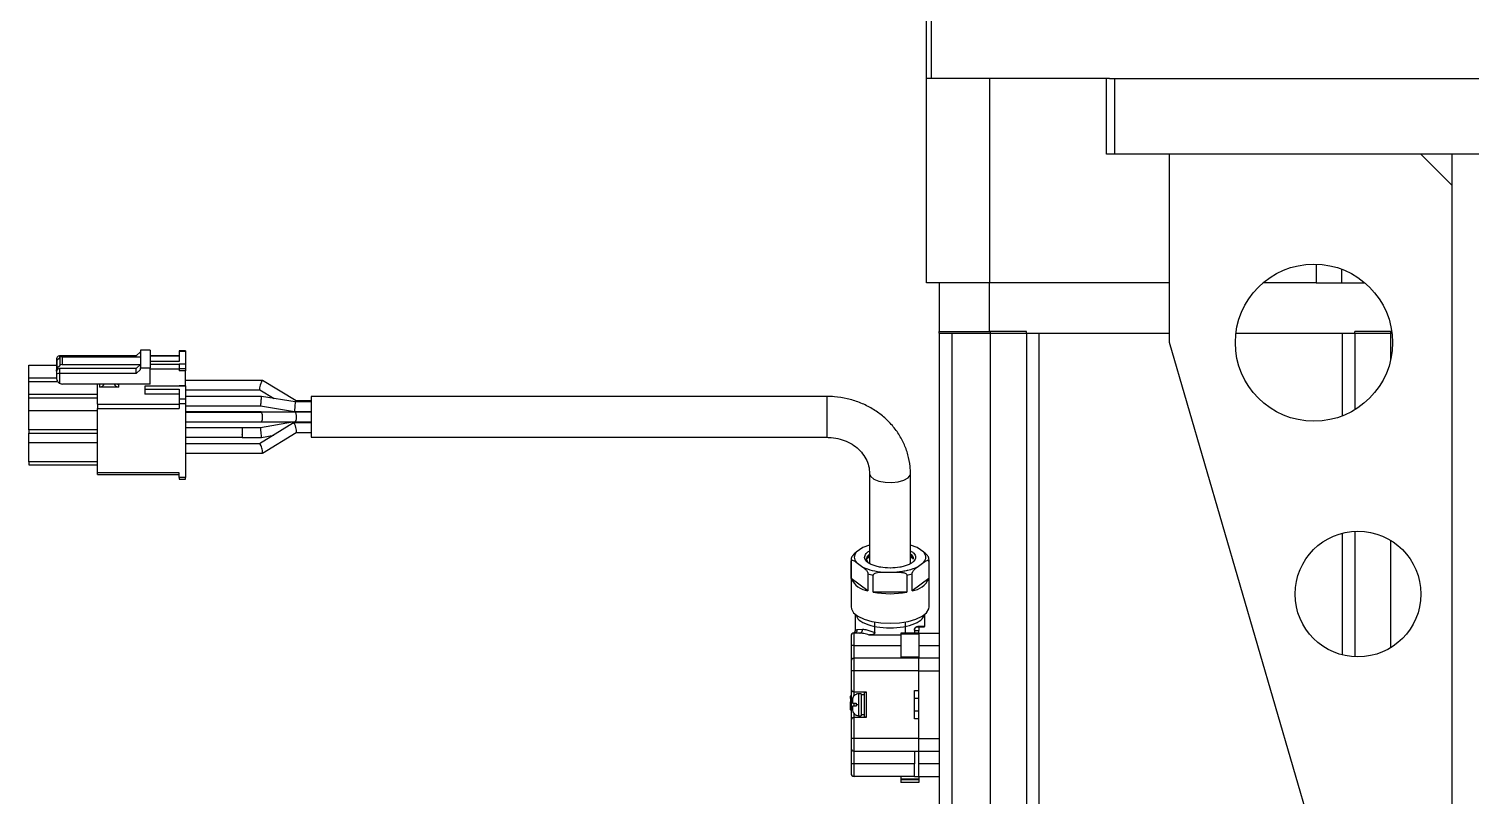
# Model space of a CAD drawing. Header units: millimetres. Extents: x 1 to 7426, y 0 to 5250.
# Drawn here: x 1646.9 to 1876.3, y 3886.9 to 4009 of the extents above; entities that cross this region are included whole.
import ezdxf

# ---------------------------------------------------------------- set-up
doc = ezdxf.new("R2010")
doc.units = ezdxf.units.MM
doc.header["$LTSCALE"] = 25

msp = doc.modelspace()

# ---------------------------------------------------------------- linework, layer by layer
at = {"color": 7, "linetype": 'Continuous', "lineweight": 25}
for p, q in [((1789.647, 4001.044), (1789.647, 4018.044)), ((1790.401, 4018.044), (1790.401, 4001.044)), ((1790.401, 4001.044), (1789.647, 4001.044)), ((1789.647, 3968.544), (1789.647, 4001.044)), ((1818.74, 4001.044), (1790.401, 4001.044)), ((1799.647, 4001.044), (1799.647, 3968.544)), ((1818.272, 3989.044), (1818.272, 4001.044)), ((1818.74, 4001.044), (1819.594, 4001.044)), ((1819.594, 3989.044), (1819.594, 4001.044)), ((1819.594, 4001.044), (2024.772, 4001.044)), ((1819.594, 3989.044), (1818.272, 3989.044)), ((2022.194, 3989.044), (1819.594, 3989.044)), ((1828.272, 3959.044), (1828.272, 3989.044)), ((1873.272, 3984.044), (1868.272, 3989.044)), ((1873.272, 3123.044), (1873.272, 3989.044)), ((1851.647, 3971.538), (1851.647, 3968.544)), ((1799.647, 3968.544), (1789.647, 3968.544)), ((1791.647, 3968.544), (1791.647, 3960.844)), ((1799.647, 3960.844), (1799.647, 3968.544)), ((1828.272, 3968.544), (1799.647, 3968.544)), ((1851.647, 3968.544), (1843.148, 3968.544)), ((1851.647, 3968.544), (1859.396, 3968.544)), ((1791.647, 3960.844), (1799.647, 3960.844)), ((1791.647, 3960.544), (1791.647, 3960.844)), ((1791.647, 3960.544), (1799.827, 3960.544)), ((1791.647, 3960.544), (1791.647, 3854.744)), ((1793.647, 3960.544), (1793.647, 3854.744)), ((1805.527, 3960.844), (1799.647, 3960.844)), ((1799.827, 3960.544), (1799.827, 3960.844)), ((1799.827, 3960.544), (1805.527, 3960.544)), ((1799.827, 3854.744), (1799.827, 3960.544)), ((1799.827, 3960.544), (1805.527, 3960.544)), ((1799.827, 3960.544), (1799.827, 3960.544)), ((1805.527, 3960.544), (1805.527, 3960.844)), ((1805.527, 3960.544), (1828.272, 3960.544)), ((1805.527, 3960.544), (1805.527, 3854.744)), ((1807.527, 3960.544), (1807.527, 3854.744)), ((1807.527, 3960.544), (1828.272, 3960.544)), ((1838.862, 3960.544), (1857.767, 3960.544)), ((1838.862, 3960.544), (1855.767, 3960.544)), ((1863.642, 3960.844), (1857.767, 3960.844)), ((1857.767, 3960.544), (1857.767, 3960.844)), ((1857.767, 3960.544), (1863.467, 3960.544)), ((1857.767, 3960.544), (1857.767, 3948.364)), ((1857.767, 3960.544), (1863.467, 3960.544)), ((1863.467, 3960.844), (1863.467, 3960.544)), ((1863.467, 3960.544), (1863.682, 3960.544)), ((1863.467, 3960.544), (1863.467, 3960.544)), ((1664.651, 3957.572), (1663.951, 3956.949)), ((1664.651, 3957.839), (1664.651, 3955.046)), ((1666.151, 3957.839), (1664.651, 3957.839)), ((1666.151, 3957.839), (1666.151, 3955.046)), ((1671.793, 3957.729), (1670.793, 3957.729)), ((1670.793, 3957.729), (1670.793, 3957.674)), ((1670.793, 3957.674), (1670.793, 3956.058)), ((1670.793, 3957.674), (1671.793, 3957.674)), ((1671.793, 3957.729), (1671.793, 3957.674)), ((1671.793, 3957.674), (1671.793, 3955.602)), ((1863.272, 3839.044), (1828.272, 3959.044)), ((1646.868, 3955.476), (1651.252, 3955.476)), ((1646.868, 3953.422), (1646.868, 3955.476)), ((1651.252, 3956.276), (1651.252, 3955.991)), ((1651.252, 3955.991), (1651.252, 3954.745)), ((1651.398, 3956.306), (1651.805, 3956.668)), ((1651.398, 3955.06), (1651.398, 3956.306)), ((1651.398, 3955.06), (1651.805, 3955.423)), ((1663.951, 3956.949), (1651.751, 3956.949)), ((1651.751, 3954.93), (1651.751, 3954.156)), ((1663.951, 3954.93), (1651.751, 3954.93)), ((1651.805, 3956.668), (1651.805, 3955.423)), ((1652.159, 3956.798), (1652.159, 3955.553)), ((1652.159, 3956.798), (1664.651, 3956.798)), ((1652.159, 3955.553), (1664.651, 3955.553)), ((1663.951, 3956.798), (1663.951, 3956.949)), ((1664.651, 3955.553), (1663.951, 3954.93)), ((1663.951, 3954.156), (1663.951, 3954.93)), ((1664.651, 3955.046), (1666.151, 3955.046)), ((1664.651, 3954.779), (1664.651, 3955.046)), ((1670.793, 3956.927), (1666.151, 3956.927)), ((1670.793, 3956.058), (1666.151, 3956.058)), ((1666.151, 3955.602), (1670.793, 3955.602)), ((1666.151, 3952.46), (1666.151, 3955.046)), ((1671.793, 3955.602), (1670.793, 3955.602)), ((1670.793, 3955.602), (1670.793, 3954.929)), ((1670.793, 3954.929), (1671.793, 3954.929)), ((1670.793, 3954.929), (1670.793, 3954.573)), ((1671.793, 3955.602), (1671.793, 3954.929)), ((1671.793, 3954.929), (1671.793, 3954.573)), ((1646.868, 3952.881), (1646.868, 3953.422)), ((1646.868, 3953.422), (1651.278, 3953.422)), ((1646.868, 3952.881), (1651.45, 3952.881)), ((1646.868, 3950.827), (1646.868, 3952.881)), ((1651.252, 3954.485), (1651.252, 3954.745)), ((1651.252, 3954.485), (1651.252, 3953.938)), ((1651.252, 3953.938), (1651.252, 3953.578)), ((1651.751, 3954.156), (1651.751, 3952.58)), ((1663.951, 3954.156), (1651.751, 3954.156)), ((1664.651, 3954.779), (1663.951, 3954.156)), ((1670.793, 3954.801), (1666.151, 3954.801)), ((1671.793, 3954.573), (1670.793, 3954.573)), ((1671.793, 3952.174), (1671.793, 3954.573)), ((1684.008, 3953.027), (1671.793, 3953.027)), ((1689.413, 3949.772), (1684.022, 3953.024)), ((1646.868, 3950.827), (1657.793, 3950.827)), ((1646.868, 3950.286), (1646.868, 3950.827)), ((1666.151, 3952.46), (1652.252, 3952.46)), ((1657.793, 3949.246), (1657.793, 3952.46)), ((1658.152, 3951.982), (1658.152, 3952.437)), ((1661.151, 3951.982), (1658.152, 3951.982)), ((1660.955, 3952.46), (1661.151, 3952.437)), ((1661.151, 3952.437), (1661.151, 3951.982)), ((1665.293, 3952.119), (1665.293, 3951.664)), ((1670.793, 3952.119), (1665.293, 3952.119)), ((1665.293, 3951.664), (1670.793, 3951.664)), ((1665.293, 3951.664), (1665.293, 3950.863)), ((1670.793, 3950.863), (1665.293, 3950.863)), ((1671.793, 3952.174), (1670.793, 3952.174)), ((1670.793, 3952.174), (1670.793, 3952.119)), ((1671.793, 3952.119), (1670.793, 3952.119)), ((1670.793, 3951.664), (1670.793, 3950.048)), ((1671.793, 3952.174), (1671.793, 3952.119)), ((1671.793, 3952.119), (1671.793, 3950.048)), ((1671.793, 3951.527), (1683.598, 3951.527)), ((1683.853, 3950.478), (1671.793, 3950.478)), ((1683.592, 3951.531), (1685.883, 3950.149)), ((1689.253, 3949.604), (1683.853, 3950.478)), ((1773.847, 3950.485), (1691.793, 3950.485)), ((1691.793, 3950.485), (1691.793, 3945.756)), ((1646.868, 3950.286), (1657.793, 3950.286)), ((1646.868, 3948.232), (1646.868, 3950.286)), ((1646.868, 3948.232), (1657.793, 3948.232)), ((1646.868, 3945.175), (1646.868, 3948.232)), ((1657.793, 3949.246), (1670.793, 3949.246)), ((1657.793, 3949.246), (1657.793, 3948.574)), ((1657.793, 3938.349), (1657.793, 3948.574)), ((1657.793, 3948.574), (1670.793, 3948.574)), ((1671.793, 3950.048), (1670.793, 3950.048)), ((1670.793, 3950.048), (1670.793, 3949.375)), ((1670.793, 3949.375), (1671.793, 3949.375)), ((1670.793, 3949.375), (1670.793, 3948.574)), ((1671.793, 3950.048), (1671.793, 3949.375)), ((1671.793, 3949.375), (1671.793, 3937.572)), ((1671.793, 3948.978), (1683.733, 3948.978)), ((1683.795, 3948.041), (1671.793, 3948.041)), ((1683.732, 3948.978), (1689.132, 3948.104)), ((1683.793, 3949.363), (1683.795, 3949.386)), ((1689.196, 3948.005), (1683.796, 3948.041)), ((1689.133, 3948.104), (1691.793, 3948.104)), ((1691.793, 3949.604), (1689.253, 3949.604)), ((1691.793, 3949.772), (1689.406, 3949.772)), ((1683.791, 3947.928), (1671.793, 3947.928)), ((1671.793, 3946.428), (1683.795, 3946.428)), ((1688.971, 3946.266), (1683.58, 3942.942)), ((1688.789, 3946.373), (1683.726, 3945.467)), ((1689.19, 3947.964), (1683.79, 3947.928)), ((1683.796, 3946.428), (1689.196, 3946.464)), ((1691.793, 3946.373), (1688.789, 3946.373)), ((1691.793, 3946.271), (1688.987, 3946.271)), ((1691.793, 3947.964), (1689.191, 3947.964)), ((1691.793, 3948.005), (1689.195, 3948.005)), ((1689.195, 3946.464), (1691.793, 3946.464)), ((1691.793, 3945.756), (1691.793, 3943.985)), ((1657.793, 3945.175), (1646.868, 3945.175)), ((1646.868, 3945.175), (1646.868, 3944.666)), ((1646.868, 3944.666), (1657.793, 3944.666)), ((1646.868, 3943.157), (1646.868, 3944.666)), ((1680.793, 3945.492), (1671.793, 3945.492)), ((1671.793, 3943.992), (1680.793, 3943.992)), ((1680.793, 3945.492), (1680.793, 3944.413)), ((1683.726, 3945.467), (1680.793, 3945.467)), ((1680.793, 3944.4), (1680.793, 3944.413)), ((1680.793, 3944.4), (1680.793, 3943.967)), ((1680.793, 3943.967), (1683.859, 3943.967)), ((1683.86, 3943.967), (1685.808, 3944.316)), ((1684.013, 3941.447), (1689.411, 3944.775)), ((1689.403, 3944.771), (1691.793, 3944.771)), ((1691.793, 3943.985), (1773.847, 3943.985)), ((1646.868, 3943.157), (1657.793, 3943.157)), ((1646.868, 3940.1), (1646.868, 3943.157)), ((1683.589, 3942.942), (1671.793, 3942.942)), ((1671.793, 3941.442), (1683.997, 3941.442)), ((1657.793, 3940.1), (1646.868, 3940.1)), ((1646.868, 3940.1), (1646.868, 3939.591)), ((1646.868, 3939.591), (1657.793, 3939.591)), ((1670.793, 3938.349), (1657.793, 3938.349)), ((1657.793, 3938.076), (1657.793, 3938.349)), ((1657.793, 3938.076), (1670.793, 3938.076)), ((1670.793, 3937.572), (1670.793, 3938.349)), ((1671.793, 3937.572), (1670.793, 3937.572)), ((1670.793, 3937.572), (1670.793, 3937.3)), ((1670.793, 3937.3), (1671.793, 3937.3)), ((1671.793, 3937.3), (1671.793, 3937.572)), ((1780.597, 3938.172), (1780.597, 3923.835)), ((1787.097, 3923.835), (1787.097, 3938.172)), ((1857.767, 3929.031), (1857.767, 3909.057)), ((1779.529, 3926.47), (1778.466, 3925.692)), ((1780.597, 3926.844), (1779.529, 3926.47)), ((1788.165, 3926.47), (1787.097, 3926.844)), ((1789.228, 3925.692), (1788.165, 3926.47)), ((1777.647, 3924.445), (1777.647, 3917.013)), ((1777.667, 3921.516), (1777.667, 3924.235)), ((1778.466, 3924.104), (1779.529, 3923.325)), ((1783.891, 3923.186), (1783.843, 3923.186)), ((1783.893, 3923.186), (1783.891, 3923.186)), ((1788.165, 3923.325), (1789.228, 3924.104)), ((1790.027, 3924.235), (1790.027, 3921.516)), ((1790.047, 3917.013), (1790.047, 3924.445)), ((1780.328, 3919.569), (1777.667, 3921.516)), ((1780.328, 3922.287), (1780.328, 3919.569)), ((1781.186, 3919.359), (1781.186, 3922.078)), ((1782.784, 3922.531), (1784.91, 3922.531)), ((1786.508, 3922.078), (1786.508, 3919.359)), ((1787.366, 3919.569), (1787.366, 3922.287)), ((1790.027, 3921.516), (1787.366, 3919.569)), ((1786.508, 3919.359), (1781.186, 3919.359)), ((1778.292, 3915.849), (1778.292, 3913.279)), ((1781.427, 3912.908), (1781.427, 3914.601)), ((1786.267, 3914.601), (1786.267, 3912.844)), ((1788.447, 3913.844), (1788.056, 3913.844)), ((1788.447, 3913.844), (1788.447, 3913.244)), ((1789.402, 3913.944), (1789.402, 3915.849)), ((1778.147, 3910.844), (1778.147, 3912.844)), ((1779.043, 3912.844), (1778.147, 3912.844)), ((1778.292, 3913.279), (1778.618, 3913.415)), ((1778.618, 3913.415), (1779.44, 3913.472)), ((1785.547, 3912.533), (1780.528, 3912.533)), ((1788.447, 3912.844), (1785.547, 3912.844)), ((1785.547, 3912.844), (1785.547, 3912.644)), ((1788.447, 3912.644), (1785.547, 3912.644)), ((1785.547, 3912.644), (1785.547, 3909.044)), ((1787.747, 3913.344), (1787.747, 3912.844)), ((1787.747, 3913.244), (1788.447, 3913.244)), ((1787.747, 3912.844), (1788.447, 3912.844)), ((1788.447, 3912.844), (1788.447, 3913.244)), ((1788.447, 3912.644), (1788.447, 3912.844)), ((1788.447, 3912.844), (1791.647, 3912.844)), ((1788.447, 3912.644), (1788.447, 3909.044)), ((1778.147, 3910.844), (1777.647, 3910.844)), ((1778.147, 3908.844), (1778.147, 3910.844)), ((1778.147, 3910.844), (1785.547, 3910.844)), ((1785.547, 3909.044), (1785.547, 3908.844)), ((1785.547, 3909.044), (1788.447, 3909.044)), ((1788.447, 3910.844), (1791.647, 3910.844)), ((1788.447, 3909.044), (1788.447, 3908.844)), ((1778.147, 3906.844), (1777.647, 3906.844)), ((1777.647, 3906.844), (1777.647, 3903.994)), ((1778.147, 3906.844), (1778.147, 3908.844)), ((1788.447, 3908.844), (1778.147, 3908.844)), ((1778.147, 3903.494), (1778.147, 3906.844)), ((1788.447, 3906.844), (1778.147, 3906.844)), ((1788.447, 3906.844), (1788.447, 3908.844)), ((1791.647, 3908.844), (1788.447, 3908.844)), ((1788.447, 3903.694), (1788.447, 3906.844)), ((1788.447, 3906.844), (1791.647, 3906.844)), ((1788.447, 3896.044), (1788.447, 3906.844)), ((1777.647, 3902.851), (1777.547, 3902.851)), ((1777.547, 3902.851), (1777.547, 3902.805)), ((1777.547, 3902.427), (1777.547, 3902.806)), ((1777.647, 3902.806), (1777.547, 3902.806)), ((1777.647, 3902.427), (1777.547, 3902.427)), ((1778.147, 3903.494), (1780.047, 3903.494)), ((1778.447, 3903.11), (1778.447, 3903.092)), ((1779.247, 3903.194), (1778.847, 3903.194)), ((1779.247, 3903.194), (1779.247, 3899.694)), ((1780.047, 3903.394), (1779.747, 3903.394)), ((1779.747, 3903.394), (1779.747, 3899.494)), ((1780.047, 3903.494), (1780.047, 3899.394)), ((1787.747, 3903.694), (1788.447, 3903.694)), ((1787.747, 3899.194), (1787.747, 3903.694)), ((1788.447, 3902.444), (1787.747, 3902.444)), ((1777.647, 3901.922), (1777.547, 3901.922)), ((1777.547, 3901.518), (1777.547, 3901.922)), ((1777.647, 3901.518), (1777.547, 3901.518)), ((1777.647, 3901.014), (1777.547, 3901.014)), ((1777.547, 3900.636), (1777.547, 3901.014)), ((1777.647, 3900.636), (1777.547, 3900.636)), ((1777.547, 3900.591), (1777.647, 3900.591)), ((1777.847, 3901.694), (1777.847, 3902.151)), ((1778.447, 3901.694), (1778.447, 3901.444)), ((1778.847, 3901.444), (1778.447, 3901.444)), ((1778.447, 3901.444), (1778.447, 3901.194)), ((1779.247, 3899.894), (1779.747, 3899.894)), ((1787.747, 3900.444), (1788.447, 3900.444)), ((1777.647, 3898.894), (1777.647, 3896.044)), ((1778.147, 3896.044), (1778.147, 3899.394)), ((1780.047, 3899.394), (1778.147, 3899.394)), ((1778.847, 3899.694), (1779.247, 3899.694)), ((1779.747, 3899.494), (1780.047, 3899.494)), ((1788.447, 3899.194), (1787.747, 3899.194)), ((1788.447, 3896.044), (1788.447, 3899.194)), ((1778.147, 3896.044), (1777.647, 3896.044)), ((1778.147, 3894.044), (1778.147, 3896.044)), ((1788.447, 3896.044), (1778.147, 3896.044)), ((1788.447, 3894.044), (1788.447, 3896.044)), ((1788.447, 3896.044), (1791.647, 3896.044)), ((1778.147, 3894.044), (1788.447, 3894.044)), ((1778.147, 3892.044), (1778.147, 3894.044)), ((1787.747, 3894.044), (1787.747, 3892.044)), ((1788.447, 3894.044), (1791.647, 3894.044)), ((1788.447, 3892.044), (1788.447, 3894.044)), ((1778.147, 3892.044), (1777.647, 3892.044)), ((1787.747, 3892.044), (1778.147, 3892.044)), ((1778.147, 3890.044), (1778.147, 3892.044)), ((1787.747, 3890.084), (1787.747, 3892.044)), ((1791.647, 3892.044), (1788.447, 3892.044)), ((1788.447, 3890.044), (1788.447, 3892.044)), ((1785.547, 3890.044), (1778.147, 3890.044)), ((1785.547, 3890.084), (1787.747, 3890.084)), ((1785.547, 3890.084), (1785.547, 3889.594)), ((1788.447, 3889.594), (1785.547, 3889.594)), ((1785.547, 3889.594), (1785.547, 3889.544)), ((1785.547, 3889.544), (1788.447, 3889.544)), ((1785.547, 3889.544), (1785.547, 3889.044)), ((1788.447, 3889.044), (1785.547, 3889.044)), ((1787.747, 3890.084), (1787.747, 3890.044)), ((1787.747, 3890.044), (1788.447, 3890.044)), ((1788.447, 3890.044), (1788.447, 3889.594)), ((1788.447, 3890.044), (1791.647, 3890.044)), ((1788.447, 3889.544), (1788.447, 3889.594)), ((1788.447, 3889.544), (1788.447, 3889.044))]:
    msp.add_line(p, q, dxfattribs=at)
at = {"color": 8, "linetype": 'Continuous', "lineweight": 25}
for p, q in [((1855.647, 3970.753), (1855.647, 3968.544)), ((1855.767, 3960.544), (1855.767, 3947.38)), ((1863.467, 3960.544), (1863.467, 3956.299)), ((1651.751, 3956.949), (1651.751, 3956.62)), ((1670.793, 3956.872), (1666.151, 3956.872)), ((1773.847, 3945.756), (1773.847, 3950.485)), ((1773.847, 3943.985), (1773.847, 3945.756)), ((1855.767, 3928.725), (1855.767, 3909.363)), ((1863.467, 3927.589), (1863.467, 3910.499)), ((1780.539, 3925.104), (1780.597, 3925.144)), ((1787.717, 3913.314), (1787.717, 3912.844)), ((1778.147, 3902.882), (1778.147, 3903.494)), ((1778.847, 3903.194), (1778.847, 3901.444)), ((1778.147, 3901.194), (1778.147, 3901.694)), ((1778.147, 3899.394), (1778.147, 3900.006)), ((1778.847, 3901.444), (1778.847, 3899.694))]:
    msp.add_line(p, q, dxfattribs=at)
at = {"color": 7, "linetype": 'Continuous', "lineweight": 25, "flags": 128}
for points in [[(1658.349, 3952.46), (1658.279, 3952.446), (1658.152, 3952.437)], [(1779.999, 3924.273), (1780.188, 3924.776), (1780.539, 3925.104)], [(1780.582, 3923.846), (1780.294, 3924.119), (1780.097, 3924.608), (1780.268, 3925.098), (1780.597, 3925.417)], [(1780.574, 3925.248), (1780.28, 3924.964), (1780.101, 3924.55)], [(1787.593, 3924.55), (1787.413, 3924.964), (1787.097, 3925.265)], [(1787.097, 3925.144), (1787.506, 3924.776), (1787.538, 3924.732)], [(1780.156, 3924.732), (1780.53, 3924.884), (1780.597, 3924.908)], [(1787.097, 3924.908), (1787.164, 3924.884), (1787.538, 3924.732)], [(1777.647, 3917.013), (1777.692, 3916.697), (1778.05, 3916.084), (1778.744, 3915.524), (1779.736, 3915.052), (1780.966, 3914.693), (1782.363, 3914.469), (1783.847, 3914.393), (1785.331, 3914.469), (1786.728, 3914.693), (1787.958, 3915.052), (1788.949, 3915.524), (1789.644, 3916.084), (1790.002, 3916.697), (1790.047, 3917.013)]]:
    msp.add_lwpolyline(points, dxfattribs=at)
at = {"color": 8, "linetype": 'Continuous', "lineweight": 25, "flags": 128}
msp.add_lwpolyline([(1780.597, 3938.172), (1780.773, 3937.726), (1781.282, 3937.329), (1782.069, 3937.022), (1783.049, 3936.841), (1784.115, 3936.803), (1785.152, 3936.914), (1786.048, 3937.162), (1786.705, 3937.519), (1787.053, 3937.946), (1787.097, 3938.173)], dxfattribs=at)
at = {"color": 7, "linetype": 'Continuous', "lineweight": 25}
for centre, radius in [((1851.272, 3959.044), 12.5), ((1858.272, 3919.044), 10)]:
    msp.add_circle(centre, radius, dxfattribs=at)
for centre, radius, start, end in [((1651.674, 3955.986), 0.422, 130.76879, 179.33883), ((1651.674, 3954.741), 0.422, 130.76879, 179.33883), ((1651.726, 3954.456), 0.475, 86.87106, 176.49515), ((1652.154, 3956.266), 0.532, 89.50068, 130.98127), ((1652.154, 3955.021), 0.532, 89.50068, 130.98127), ((1652.249, 3953.556), 1.095, 243.00734, 270.14796), ((1658.179, 3952.722), 0.741, 267.96205, 339.31723), ((1661.126, 3952.722), 0.741, 200.71263, 272.00809), ((1786.627, 3924.563), 0.972, 3.69315, 60.16172), ((1778.763, 3924.445), 1.116, 169.18016, 190.81984), ((1788.931, 3924.445), 1.116, 349.18016, 10.81984), ((1780.771, 3922.965), 3.426, 205.02475, 262.56735), ((1783.212, 3932.247), 10.369, 253.8468, 258.73122), ((1784.483, 3932.241), 10.362, 281.26727, 286.15471), ((1786.923, 3922.965), 3.425, 277.43138, 334.97652), ((1783.847, 3933.092), 13.988, 259.03458, 280.96542), ((1778.147, 3912.344), 0.5, 90, 180), ((1778.147, 3908.344), 0.5, 90, 180), ((1778.147, 3903.994), 0.5, 180, 270), ((1778.847, 3902.194), 1, 90, 113.57818), ((1778.147, 3898.894), 0.5, 90, 180), ((1778.147, 3894.544), 0.5, 180, 270), ((1778.147, 3890.544), 0.5, 180, 270)]:
    msp.add_arc(centre, radius, start, end, dxfattribs=at)
for centre, major_axis, ratio, start_param, end_param in [((1651.751, 3956.276), (0, 0.673), 0.7431471, 0, 1.5707963), ((1651.751, 3953.938), (0.5, 0), 0.4350674, 1.5707963, 3.1415927), ((1683.807, 3952.277), (0.208, 0.749), 0.1784612, 6.2335743, 8.8544473), ((1683.807, 3952.277), (0.208, 0.749), 0.1784612, 2.571262, 3.0919816), ((1683.793, 3949.728), (0.06, 0.75), 0.0443544, 4.2432596, 6.2796198), ((1683.793, 3947.291), (0.003, 0.75), 0.3300127, 6.2820705, 6.8408644), ((1683.793, 3949.728), (0.06, 0.75), 0.0443544, 3.1380271, 4.2082008), ((1689.193, 3948.854), (0.06, 0.75), 0.0443544, 3.1380271, 5.7789971), ((1689.193, 3948.854), (0.06, 0.75), 0.0443544, 5.7789971, 6.2796198), ((1689.205, 3949.022), (0.208, 0.749), 0.1784612, 6.2335743, 7.0147879), ((1683.793, 3947.178), (-0.002, 0.75), 0.3300133, 3.1426879, 6.2842806), ((1688.855, 3945.623), (-0.067, 0.75), 0.0410184, 0.0036427, 0.4326896), ((1688.855, 3945.623), (-0.067, 0.75), 0.0410184, 0.4326896, 0.7845112), ((1689.191, 3945.521), (-0.212, 0.749), 0.1916374, 3.735989, 6.3374634), ((1689.193, 3947.255), (0.003, 0.75), 0.3300127, 0.0011148, 0.3348171), ((1689.193, 3947.214), (-0.002, 0.75), 0.3300133, 4.7023326, 6.2842806), ((1689.193, 3947.214), (-0.002, 0.75), 0.3300133, 3.1426879, 4.7023326), ((1683.793, 3944.717), (-0.067, 0.75), 0.0410184, 0.0036427, 0.4326896), ((1683.793, 3944.717), (-0.067, 0.75), 0.0410184, 0.4326896, 3.1452354), ((1689.191, 3945.521), (-0.212, 0.749), 0.1916374, 3.1958707, 3.735989), ((1683.793, 3942.192), (-0.212, 0.749), 0.1916374, 3.1958707, 6.3374634), ((1779.747, 3901.444), (3.1, 0), 0.5, 1.5707963, 1.7327943), ((1779.247, 3901.444), (3.1, 0), 0.5, 1.4900635, 1.5707963)]:
    msp.add_ellipse(centre, major_axis=major_axis, ratio=ratio, start_param=start_param, end_param=end_param, dxfattribs=at)
for points, knots in [([(1651.252, 3953.578), (1651.252, 3953.576), (1651.251, 3953.41), (1651.298, 3953.135), (1651.463, 3952.821), (1651.621, 3952.655), (1651.72, 3952.598), (1651.751, 3952.58)], [0, 0, 0, 0, 0.0053908, 0.4280214, 0.7028457, 0.9052366, 1, 1, 1, 1]), ([(1787.097, 3938.172), (1787.085, 3938.565), (1787.053, 3939.591), (1786.734, 3941.231), (1786.08, 3943.034), (1785.134, 3944.719), (1783.922, 3946.248), (1782.471, 3947.588), (1780.814, 3948.706), (1778.987, 3949.576), (1777.035, 3950.172), (1775.3, 3950.45), (1774.231, 3950.476), (1773.847, 3950.485)], [0, 0, 0, 0, 0.0602388, 0.1574485, 0.2546604, 0.3520113, 0.4496678, 0.5477264, 0.6462277, 0.7451572, 0.8444602, 0.9440724, 1, 1, 1, 1]), ([(1773.847, 3943.985), (1774.066, 3943.98), (1774.761, 3943.962), (1775.917, 3943.747), (1777.227, 3943.25), (1778.38, 3942.529), (1779.33, 3941.625), (1780.036, 3940.58), (1780.506, 3939.414), (1780.566, 3938.595), (1780.597, 3938.172)], [0, 0, 0, 0, 0.0599678, 0.1904499, 0.3210281, 0.4519189, 0.5837268, 0.7173367, 0.8538252, 1, 1, 1, 1]), ([(1778.466, 3925.692), (1778.297, 3925.566), (1778.09, 3925.411), (1777.849, 3925.116), (1777.756, 3924.969), (1777.697, 3924.826), (1777.671, 3924.732), (1777.668, 3924.676), (1777.667, 3924.654)], [0, 0, 0, 0, 0.5626584, 0.6911161, 0.8403854, 0.9005925, 0.9613566, 1, 1, 1, 1]), ([(1778.466, 3925.692), (1778.306, 3925.427), (1777.988, 3924.898), (1778.306, 3924.368), (1778.466, 3924.104)], [0, 0, 0, 0, 0.50000326, 1, 1, 1, 1]), ([(1789.228, 3924.104), (1789.388, 3924.368), (1789.706, 3924.898), (1789.388, 3925.427), (1789.228, 3925.692)], [0, 0, 0, 0, 0.49999674, 1, 1, 1, 1]), ([(1790.027, 3924.654), (1790.026, 3924.679), (1790.022, 3924.734), (1789.993, 3924.84), (1789.924, 3924.996), (1789.708, 3925.313), (1789.461, 3925.519), (1789.267, 3925.663), (1789.228, 3925.692)], [0, 0, 0, 0, 0.0437778, 0.0973129, 0.181154, 0.344835, 0.8699655, 1, 1, 1, 1]), ([(1777.667, 3924.235), (1777.668, 3924.258), (1777.672, 3924.308), (1777.701, 3924.371), (1777.77, 3924.426), (1777.986, 3924.427), (1778.233, 3924.271), (1778.427, 3924.131), (1778.466, 3924.104)], [0, 0, 0, 0, 0.0437756, 0.097312, 0.1811573, 0.3448295, 0.8699711, 1, 1, 1, 1]), ([(1779.529, 3923.325), (1779.992, 3923.135), (1780.917, 3922.753), (1782.162, 3922.605), (1782.784, 3922.531)], [0, 0, 0, 0, 0.4999911, 1, 1, 1, 1]), ([(1779.529, 3923.325), (1779.697, 3923.199), (1779.904, 3923.045), (1780.146, 3922.749), (1780.238, 3922.602), (1780.297, 3922.46), (1780.324, 3922.365), (1780.327, 3922.309), (1780.328, 3922.287)], [0, 0, 0, 0, 0.56266161, 0.69110399, 0.84038897, 0.90058376, 0.96135641, 1, 1, 1, 1]), ([(1788.165, 3923.325), (1787.706, 3923.136), (1787.243, 3922.945), (1786.651, 3922.8), (1786.373, 3922.735), (1785.797, 3922.621), (1785.221, 3922.562), (1784.91, 3922.531)], [0, 0, 0, 0, 0.49904814, 0.50340178, 0.53595913, 0.74964928, 1, 1, 1, 1]), ([(1787.366, 3922.287), (1787.368, 3922.312), (1787.371, 3922.367), (1787.401, 3922.474), (1787.47, 3922.63), (1787.685, 3922.947), (1787.932, 3923.152), (1788.127, 3923.297), (1788.165, 3923.325)], [0, 0, 0, 0, 0.04377708, 0.09731131, 0.18115099, 0.34483045, 0.86995089, 1, 1, 1, 1]), ([(1789.228, 3924.104), (1789.397, 3924.224), (1789.604, 3924.373), (1789.845, 3924.43), (1789.938, 3924.419), (1789.997, 3924.363), (1790.023, 3924.307), (1790.026, 3924.255), (1790.027, 3924.235)], [0, 0, 0, 0, 0.5626718, 0.6911099, 0.8403759, 0.9005877, 0.9613525, 1, 1, 1, 1]), ([(1781.186, 3922.078), (1781.189, 3922.102), (1781.195, 3922.154), (1781.255, 3922.239), (1781.393, 3922.345), (1781.824, 3922.503), (1782.318, 3922.528), (1782.707, 3922.531), (1782.784, 3922.531)], [0, 0, 0, 0, 0.0437761, 0.0973143, 0.1811641, 0.3448171, 0.8699749, 1, 1, 1, 1]), ([(1784.91, 3922.531), (1785.247, 3922.529), (1785.661, 3922.525), (1786.144, 3922.406), (1786.329, 3922.327), (1786.447, 3922.228), (1786.5, 3922.153), (1786.506, 3922.099), (1786.508, 3922.078)], [0, 0, 0, 0, 0.5626648, 0.691129, 0.8404046, 0.9006015, 0.9613686, 1, 1, 1, 1]), ([(1778.521, 3915.528), (1778.568, 3915.39), (1778.719, 3914.946), (1779.845, 3914.32), (1781.659, 3913.774), (1783.117, 3913.703), (1783.847, 3913.668)], [0, 0, 0, 0, 0.131354, 0.4218594, 0.7106883, 1, 1, 1, 1]), ([(1783.847, 3913.668), (1784.579, 3913.704), (1786.038, 3913.775), (1787.86, 3914.32), (1789.041, 3915.003), (1789.199, 3915.513), (1789.262, 3915.718)], [0, 0, 0, 0, 0.2738402, 0.5456582, 0.8179452, 1, 1, 1, 1]), ([(1787.717, 3913.314), (1787.718, 3913.349), (1787.722, 3913.419), (1787.753, 3913.525), (1787.801, 3913.625), (1787.87, 3913.717), (1787.958, 3913.798), (1788.122, 3913.898), (1788.24, 3913.91), (1788.328, 3913.919)], [0, 0, 0, 0, 0.0977212, 0.1897067, 0.2809389, 0.3749856, 0.4924956, 0.6240678, 1, 1, 1, 1]), ([(1787.747, 3913.344), (1787.749, 3913.383), (1787.753, 3913.441), (1787.778, 3913.52), (1787.81, 3913.593), (1787.869, 3913.678), (1787.97, 3913.768), (1788.105, 3913.833), (1788.196, 3913.84), (1788.247, 3913.844)], [0, 0, 0, 0, 0.1245575, 0.1822968, 0.2388872, 0.3548469, 0.4853831, 0.7081699, 1, 1, 1, 1]), ([(1788.247, 3913.844), (1788.256, 3913.845), (1788.274, 3913.847), (1788.299, 3913.863), (1788.318, 3913.888), (1788.325, 3913.909), (1788.328, 3913.919)], [0, 0, 0, 0, 0.2430065, 0.4999503, 0.7570213, 1, 1, 1, 1]), ([(1788.247, 3913.844), (1788.547, 3913.844), (1789.147, 3913.844), (1789.302, 3913.844), (1789.302, 3913.844), (1789.302, 3913.844)], [0, 0, 0, 0, 0.4998767, 0.9999861, 1, 1, 1, 1]), ([(1788.328, 3913.919), (1788.639, 3913.923), (1789.264, 3913.931), (1789.356, 3913.939), (1789.402, 3913.944)], [0, 0, 0, 0, 0.4993123, 1, 1, 1, 1]), ([(1789.381, 3913.883), (1789.386, 3913.889), (1789.394, 3913.903), (1789.401, 3913.924), (1789.401, 3913.938), (1789.401, 3913.944)], [0, 0, 0, 0, 0.3745399, 0.7383474, 1, 1, 1, 1]), ([(1777.647, 3912.344), (1777.647, 3912.324), (1777.647, 3912.293), (1777.647, 3912.106), (1777.647, 3911.977), (1777.647, 3911.901), (1777.647, 3911.892), (1777.647, 3911.746), (1777.647, 3911.491), (1777.647, 3911.213), (1777.647, 3911.074), (1777.647, 3910.981), (1777.647, 3910.891), (1777.647, 3910.844)], [0, 0, 0, 0, 0.2393976, 0.3695392, 0.4999032, 0.5004721, 0.5049832, 0.5175917, 0.7593601, 0.8795661, 0.8855582, 0.939492, 1, 1, 1, 1]), ([(1778.292, 3913.279), (1778.29, 3913.246), (1778.286, 3913.177), (1778.253, 3913.077), (1778.199, 3912.979), (1778.145, 3912.926), (1778.118, 3912.899)], [0, 0, 0, 0, 0.2297434, 0.4760018, 0.7346778, 1, 1, 1, 1]), ([(1778.147, 3912.844), (1778.178, 3912.846), (1778.243, 3912.85), (1778.339, 3912.882), (1778.43, 3912.937), (1778.51, 3913.014), (1778.571, 3913.107), (1778.609, 3913.21), (1778.626, 3913.315), (1778.62, 3913.382), (1778.618, 3913.415)], [0, 0, 0, 0, 0.1149323, 0.2380508, 0.3673877, 0.5000422, 0.6326313, 0.7620125, 0.8851057, 1, 1, 1, 1]), ([(1779.043, 3912.844), (1779.071, 3912.846), (1779.131, 3912.85), (1779.218, 3912.887), (1779.301, 3912.949), (1779.372, 3913.036), (1779.423, 3913.141), (1779.451, 3913.255), (1779.457, 3913.368), (1779.445, 3913.439), (1779.44, 3913.472)], [0, 0, 0, 0, 0.1134614, 0.2362288, 0.3661763, 0.4999729, 0.6338384, 0.7637408, 0.8865716, 1, 1, 1, 1]), ([(1780.528, 3912.533), (1780.24, 3912.617), (1779.694, 3912.777), (1779.252, 3912.822), (1779.043, 3912.844)], [0, 0, 0, 0, 0.52756509, 1, 1, 1, 1]), ([(1779.44, 3913.472), (1779.672, 3913.443), (1780.223, 3913.375), (1780.986, 3913.079), (1781.427, 3912.908)], [0, 0, 0, 0, 0.4225993, 1, 1, 1, 1]), ([(1781.427, 3912.908), (1781.424, 3912.885), (1781.419, 3912.84), (1781.372, 3912.767), (1781.265, 3912.679), (1781.002, 3912.572), (1780.737, 3912.535), (1780.55, 3912.533), (1780.528, 3912.533)], [0, 0, 0, 0, 0.070276, 0.1402755, 0.2556535, 0.4735448, 0.9395356, 1, 1, 1, 1]), ([(1787.747, 3913.344), (1787.747, 3913.341), (1787.746, 3913.335), (1787.74, 3913.327), (1787.73, 3913.32), (1787.721, 3913.316), (1787.717, 3913.314)], [0, 0, 0, 0, 0.2501043, 0.5000368, 0.7497493, 1, 1, 1, 1]), ([(1777.647, 3910.844), (1777.647, 3910.529), (1777.647, 3910.044), (1777.647, 3909.462), (1777.647, 3909.195), (1777.647, 3909.071), (1777.647, 3909.054), (1777.647, 3908.82), (1777.647, 3908.55), (1777.647, 3908.415), (1777.647, 3908.372), (1777.647, 3908.35), (1777.647, 3908.346), (1777.647, 3908.344)], [0, 0, 0, 0, 0.2393967, 0.369576, 0.4999006, 0.5005523, 0.5052703, 0.5179837, 0.7593745, 0.8795835, 0.8856129, 0.9395151, 1, 1, 1, 1]), ([(1777.647, 3908.344), (1777.647, 3908.324), (1777.647, 3908.293), (1777.647, 3908.129), (1777.647, 3908.025), (1777.647, 3907.967), (1777.647, 3907.936), (1777.647, 3907.92), (1777.647, 3907.913), (1777.647, 3907.91), (1777.647, 3907.909), (1777.647, 3907.908), (1777.647, 3907.908), (1777.647, 3907.908), (1777.647, 3907.908), (1777.647, 3907.907), (1777.647, 3907.905), (1777.647, 3907.895), (1777.647, 3907.752), (1777.647, 3907.408), (1777.647, 3907.028), (1777.647, 3906.844)], [0, 0, 0, 0, 0.2409517, 0.3701181, 0.4349767, 0.4677934, 0.4841903, 0.4924037, 0.4964988, 0.4975332, 0.498042, 0.4982959, 0.498432, 0.4984658, 0.4984721, 0.4986182, 0.4992292, 0.5035454, 0.5151247, 0.7642139, 1, 1, 1, 1]), ([(1777.547, 3902.427), (1777.547, 3902.425), (1777.547, 3902.421), (1777.547, 3902.376), (1777.547, 3902.299), (1777.547, 3902.18), (1777.547, 3902.049), (1777.547, 3901.955), (1777.547, 3901.922)], [0, 0, 0, 0, 0.2321213, 0.4115935, 0.5405943, 0.6695331, 0.8878567, 1, 1, 1, 1]), ([(1777.647, 3903.994), (1777.647, 3903.978), (1777.647, 3903.949), (1777.647, 3903.68), (1777.647, 3903.209), (1777.647, 3902.472), (1777.647, 3901.754), (1777.647, 3901.089), (1777.647, 3900.58), (1777.647, 3900.107), (1777.647, 3899.689), (1777.647, 3899.344), (1777.647, 3899.089), (1777.647, 3898.925), (1777.647, 3898.904), (1777.647, 3898.894)], [0, 0, 0, 0, 0.0799821, 0.1520721, 0.2719882, 0.3605318, 0.4783168, 0.5435258, 0.6087377, 0.6739532, 0.7391604, 0.8043725, 0.8695814, 0.9347915, 1, 1, 1, 1]), ([(1778.447, 3903.092), (1778.349, 3903.036), (1778.152, 3902.925), (1777.949, 3902.646), (1777.857, 3902.376), (1777.849, 3902.207), (1777.847, 3902.151)], [0, 0, 0, 0, 0.2848712, 0.5696531, 0.8567423, 1, 1, 1, 1]), ([(1777.547, 3901.014), (1777.547, 3901.016), (1777.547, 3901.02), (1777.547, 3901.065), (1777.547, 3901.142), (1777.547, 3901.261), (1777.547, 3901.391), (1777.547, 3901.486), (1777.547, 3901.518)], [0, 0, 0, 0, 0.2321965, 0.4121847, 0.5408759, 0.669555, 0.888515, 1, 1, 1, 1]), ([(1777.847, 3902.151), (1777.847, 3902.129), (1777.847, 3902.085), (1777.847, 3901.979), (1777.847, 3901.849), (1777.847, 3901.746), (1777.847, 3901.694)], [0, 0, 0, 0, 0.2500885, 0.5000616, 0.7454493, 1, 1, 1, 1]), ([(1777.847, 3901.694), (1777.851, 3901.694), (1777.86, 3901.694), (1777.97, 3901.694), (1778.18, 3901.694), (1778.364, 3901.694), (1778.447, 3901.694)], [0, 0, 0, 0, 0.1707644, 0.4673812, 0.7617082, 1, 1, 1, 1]), ([(1777.847, 3901.194), (1777.847, 3901.142), (1777.847, 3901.039), (1777.847, 3900.909), (1777.847, 3900.802), (1777.847, 3900.758), (1777.847, 3900.737)], [0, 0, 0, 0, 0.25009053, 0.50172449, 0.75008619, 1, 1, 1, 1]), ([(1778.447, 3901.194), (1778.349, 3901.194), (1778.152, 3901.194), (1777.949, 3901.194), (1777.857, 3901.194), (1777.849, 3901.194), (1777.847, 3901.194)], [0, 0, 0, 0, 0.2848373, 0.5695527, 0.8566014, 1, 1, 1, 1]), ([(1777.847, 3900.737), (1777.858, 3900.618), (1777.88, 3900.381), (1778.06, 3900.07), (1778.268, 3899.884), (1778.409, 3899.815), (1778.447, 3899.796)], [0, 0, 0, 0, 0.3004536, 0.6014121, 0.8915082, 1, 1, 1, 1]), ([(1778.44, 3899.784), (1778.452, 3899.777), (1778.575, 3899.711), (1778.718, 3899.702), (1778.847, 3899.694)], [0, 0, 0, 0, 0.097496, 1, 1, 1, 1]), ([(1777.647, 3896.044), (1777.647, 3895.854), (1777.647, 3895.563), (1777.647, 3895.259), (1777.647, 3895.116), (1777.647, 3895.048), (1777.647, 3895.015), (1777.647, 3894.999), (1777.647, 3894.992), (1777.647, 3894.989), (1777.647, 3894.988), (1777.647, 3894.987), (1777.647, 3894.987), (1777.647, 3894.987), (1777.647, 3894.987), (1777.647, 3894.986), (1777.647, 3894.984), (1777.647, 3894.974), (1777.647, 3894.835), (1777.647, 3894.602), (1777.647, 3894.563), (1777.647, 3894.544)], [0, 0, 0, 0, 0.2409447, 0.3701201, 0.4349785, 0.467795, 0.4842053, 0.4924089, 0.496513, 0.4975284, 0.4980531, 0.4983081, 0.4984264, 0.4984602, 0.498465, 0.498611, 0.4992198, 0.5035552, 0.5151359, 0.7642252, 1, 1, 1, 1]), ([(1777.647, 3894.544), (1777.647, 3894.51), (1777.647, 3894.459), (1777.647, 3894.147), (1777.647, 3893.933), (1777.647, 3893.806), (1777.647, 3893.789), (1777.647, 3893.546), (1777.647, 3893.122), (1777.647, 3892.659), (1777.647, 3892.428), (1777.647, 3892.272), (1777.647, 3892.123), (1777.647, 3892.044)], [0, 0, 0, 0, 0.2393942, 0.3695822, 0.4998965, 0.5005575, 0.5052755, 0.5179847, 0.7593775, 0.8795728, 0.8856154, 0.9395129, 1, 1, 1, 1]), ([(1777.647, 3892.044), (1777.647, 3891.855), (1777.647, 3891.564), (1777.647, 3891.214), (1777.647, 3891.056), (1777.647, 3890.98), (1777.647, 3890.97), (1777.647, 3890.829), (1777.647, 3890.668), (1777.647, 3890.586), (1777.647, 3890.561), (1777.647, 3890.547), (1777.647, 3890.545), (1777.647, 3890.544)], [0, 0, 0, 0, 0.2393904, 0.3695285, 0.4998915, 0.5004614, 0.5049716, 0.5175935, 0.759366, 0.8795586, 0.8855687, 0.9394962, 1, 1, 1, 1])]:
    msp.add_open_spline(points, degree=3, knots=knots, dxfattribs=at)
at = {"color": 8, "linetype": 'Continuous', "lineweight": 25}
for points, knots in [([(1783.843, 3923.186), (1783.336, 3923.209), (1782.555, 3923.244), (1781.615, 3923.457), (1780.969, 3923.676), (1780.444, 3923.948), (1779.954, 3924.344), (1779.696, 3924.89), (1779.951, 3925.43), (1780.316, 3925.764), (1780.543, 3925.879), (1780.597, 3925.906)], [0, 0, 0, 0, 0.1701217, 0.2616429, 0.3550981, 0.448549, 0.5400745, 0.7101989, 0.880317, 0.9718365, 1, 1, 1, 1]), ([(1787.097, 3925.908), (1787.142, 3925.885), (1787.363, 3925.775), (1787.728, 3925.447), (1787.998, 3924.908), (1787.754, 3924.362), (1787.274, 3923.964), (1786.755, 3923.689), (1786.114, 3923.466), (1785.18, 3923.25), (1784.4, 3923.211), (1783.893, 3923.186)], [0, 0, 0, 0, 0.0238158, 0.1157501, 0.2866343, 0.4575112, 0.5494373, 0.6433036, 0.7371696, 0.8291046, 1, 1, 1, 1])]:
    msp.add_open_spline(points, degree=3, knots=knots, dxfattribs=at)

doc.saveas('drawing.dxf')
